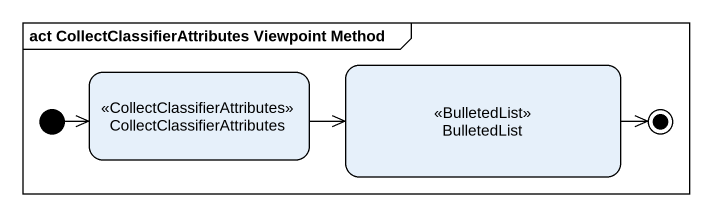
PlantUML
@startuml
mainframe act CollectClassifierAttributes Viewpoint Method
hide empty description
state CollectClassifierAttributes <<CollectClassifierAttributes>>
state BulletedList <<BulletedList>>
[*] -right-> CollectClassifierAttributes
CollectClassifierAttributes -right-> BulletedList
BulletedList -right-> [*]
@enduml
